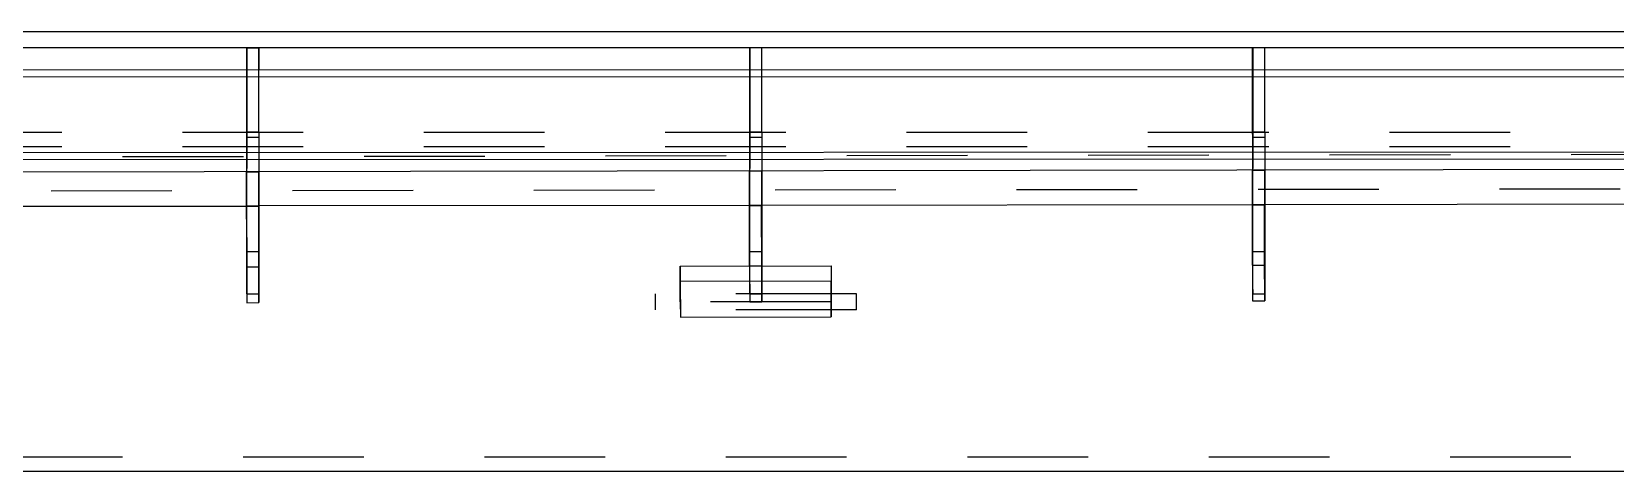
# Model space of a CAD drawing. Header units: millimetres. Extents: x 150000 to 150841, y 150000 to 150594.
# Drawn here: x 150442.35 to 150468.6, y 150450.27 to 150457.55 of the extents above; entities that cross this region are included whole.
import ezdxf

# ---------------------------------------------------------------- set-up
doc = ezdxf.new("R2010")
doc.units = ezdxf.units.MM
doc.linetypes.add('XKITLINE00', pattern=[0])
doc.linetypes.add('XKITLINE02', pattern=[4, 2, -2])

msp = doc.modelspace()

# ---------------------------------------------------------------- linework, layer by layer
at = {"color": 2, "linetype": 'XKITLINE00'}
for p, q in [((150474.881, 150457.551), (150433.824, 150457.551)), ((150474.881, 150457.285), (150433.824, 150457.285)), ((150445.919, 150456.923), (150445.919, 150457.285)), ((150445.919, 150457.285), (150446.119, 150457.285)), ((150446.119, 150456.923), (150446.119, 150457.285)), ((150446.122, 150456.923), (150446.122, 150457.285)), ((150454.253, 150456.924), (150454.253, 150457.285)), ((150454.453, 150457.285), (150454.253, 150457.285)), ((150454.453, 150456.924), (150454.453, 150457.285)), ((150454.455, 150456.924), (150454.455, 150457.285)), ((150462.586, 150456.924), (150462.586, 150457.285)), ((150462.786, 150457.285), (150462.586, 150457.285)), ((150462.786, 150456.924), (150462.786, 150457.285)), ((150462.789, 150456.924), (150462.789, 150457.285)), ((150430.977, 150456.921), (150477.817, 150456.926)), ((150477.766, 150456.803), (150431.027, 150456.799)), ((150430.945, 150455.549), (150477.836, 150455.567)), ((150477.895, 150455.445), (150430.886, 150455.426)), ((150476.031, 150455.282), (150431.863, 150455.213)), ((150445.918, 150453.659), (150445.915, 150455.234)), ((150445.915, 150455.234), (150446.115, 150455.234)), ((150446.115, 150455.234), (150446.118, 150453.66)), ((150454.249, 150455.247), (150454.449, 150455.248)), ((150454.251, 150453.671), (150454.249, 150455.247)), ((150454.449, 150455.248), (150454.451, 150453.672)), ((150462.584, 150453.686), (150462.582, 150455.261)), ((150462.582, 150455.261), (150462.782, 150455.261)), ((150462.782, 150455.261), (150462.784, 150453.686)), ((150437.783, 150454.656), (150445.916, 150454.666)), ((150454.25, 150454.677), (150446.116, 150454.667)), ((150462.583, 150454.687), (150454.45, 150454.677)), ((150470.916, 150454.697), (150462.783, 150454.687)), ((150445.918, 150453.659), (150446.118, 150453.66)), ((150445.918, 150453.659), (150445.919, 150453.065)), ((150446.118, 150453.66), (150446.119, 150453.066)), ((150453.101, 150453.669), (150455.601, 150453.673)), ((150453.101, 150453.669), (150453.102, 150453.417)), ((150454.251, 150453.673), (150454.451, 150453.673)), ((150455.601, 150453.673), (150455.601, 150453.421)), ((150462.584, 150453.686), (150462.586, 150453.095)), ((150462.584, 150453.686), (150462.784, 150453.686)), ((150462.784, 150453.686), (150462.786, 150453.096)), ((150455.601, 150453.421), (150453.102, 150453.417)), ((150453.102, 150453.417), (150453.103, 150452.826)), ((150455.603, 150452.83), (150455.601, 150453.421)), ((150445.919, 150453.065), (150446.119, 150453.066)), ((150462.586, 150453.095), (150462.786, 150453.096)), ((150453.103, 150452.826), (150455.603, 150452.83)), ((150429.857, 150450.275), (150478.852, 150450.275))]:
    msp.add_line(p, q, dxfattribs=at)
at = {"color": 7, "linetype": 'XKITLINE02'}
for p, q in [((150445.919, 150457.285), (150445.922, 150457.285)), ((150445.922, 150457.285), (150445.922, 150453.213)), ((150446.119, 150457.285), (150446.122, 150457.285)), ((150446.122, 150457.285), (150446.119, 150457.285)), ((150454.253, 150457.285), (150454.255, 150457.285)), ((150454.255, 150457.285), (150454.255, 150453.213)), ((150454.453, 150457.285), (150454.455, 150457.285)), ((150454.455, 150457.285), (150454.453, 150457.285)), ((150462.586, 150457.285), (150462.589, 150457.285)), ((150462.589, 150457.285), (150462.589, 150453.213)), ((150462.786, 150457.285), (150462.789, 150457.285)), ((150462.789, 150457.285), (150462.786, 150457.285)), ((150445.919, 150455.895), (150445.919, 150456.923)), ((150446.119, 150455.895), (150446.119, 150456.923)), ((150446.122, 150453.213), (150446.122, 150456.923)), ((150454.253, 150455.895), (150454.253, 150456.924)), ((150454.453, 150455.895), (150454.453, 150456.924)), ((150454.455, 150453.213), (150454.455, 150456.924)), ((150462.586, 150455.895), (150462.586, 150456.924)), ((150462.786, 150455.895), (150462.786, 150456.924)), ((150462.789, 150453.213), (150462.789, 150456.924)), ((150478.852, 150455.885), (150429.852, 150455.885)), ((150445.92, 150455.804), (150445.919, 150455.895)), ((150445.919, 150455.895), (150446.119, 150455.895)), ((150445.92, 150455.804), (150446.12, 150455.804)), ((150445.92, 150455.539), (150445.92, 150455.804)), ((150446.119, 150455.895), (150446.12, 150455.804)), ((150446.12, 150455.804), (150446.12, 150455.539)), ((150454.253, 150455.804), (150454.253, 150455.895)), ((150454.253, 150455.895), (150454.453, 150455.895)), ((150454.453, 150455.895), (150454.453, 150455.804)), ((150462.587, 150455.804), (150462.586, 150455.895)), ((150462.586, 150455.895), (150462.786, 150455.895)), ((150462.587, 150455.804), (150462.787, 150455.804)), ((150462.587, 150455.539), (150462.587, 150455.804)), ((150462.786, 150455.895), (150462.787, 150455.804)), ((150462.787, 150455.804), (150462.787, 150455.539)), ((150478.852, 150455.648), (150429.852, 150455.648)), ((150454.253, 150455.804), (150454.453, 150455.804)), ((150454.253, 150455.539), (150454.253, 150455.804)), ((150454.453, 150455.804), (150454.453, 150455.539)), ((150431.862, 150455.465), (150476.674, 150455.535)), ((150445.921, 150455.116), (150445.92, 150455.539)), ((150446.12, 150455.539), (150446.121, 150455.116)), ((150454.254, 150455.116), (150454.253, 150455.539)), ((150454.453, 150455.539), (150454.454, 150455.116)), ((150462.587, 150455.116), (150462.587, 150455.539)), ((150462.787, 150455.539), (150462.787, 150455.116)), ((150445.915, 150455.234), (150445.916, 150454.655)), ((150445.921, 150454.563), (150445.921, 150455.116)), ((150446.115, 150455.234), (150446.116, 150454.655)), ((150446.121, 150455.116), (150446.121, 150454.563)), ((150454.249, 150455.247), (150454.25, 150454.666)), ((150454.254, 150454.563), (150454.254, 150455.116)), ((150454.449, 150455.248), (150454.45, 150454.667)), ((150454.454, 150455.116), (150454.454, 150454.563)), ((150462.582, 150455.261), (150462.583, 150454.678)), ((150462.588, 150454.563), (150462.587, 150455.116)), ((150462.782, 150455.261), (150462.783, 150454.679)), ((150462.787, 150455.116), (150462.788, 150454.563)), ((150476.675, 150454.956), (150431.865, 150454.901)), ((150446.116, 150454.667), (150445.916, 150454.666)), ((150446.116, 150454.655), (150445.916, 150454.655)), ((150445.916, 150454.655), (150445.917, 150454.486)), ((150445.921, 150453.915), (150445.921, 150454.563)), ((150446.117, 150454.486), (150446.116, 150454.655)), ((150446.121, 150454.563), (150446.121, 150453.915)), ((150454.45, 150454.677), (150454.25, 150454.677)), ((150454.45, 150454.667), (150454.25, 150454.666)), ((150454.25, 150454.666), (150454.25, 150454.486)), ((150454.254, 150453.915), (150454.254, 150454.563)), ((150454.45, 150454.486), (150454.45, 150454.667)), ((150454.454, 150454.563), (150454.454, 150453.915)), ((150462.783, 150454.687), (150462.583, 150454.687)), ((150462.783, 150454.679), (150462.583, 150454.678)), ((150462.583, 150454.678), (150462.583, 150454.486)), ((150462.588, 150453.915), (150462.588, 150454.563)), ((150462.783, 150454.486), (150462.783, 150454.679)), ((150462.788, 150454.563), (150462.788, 150453.915)), ((150445.917, 150454.486), (150445.918, 150453.808)), ((150446.118, 150453.808), (150446.117, 150454.486)), ((150454.25, 150454.486), (150454.251, 150453.673)), ((150454.451, 150453.808), (150454.45, 150454.486)), ((150462.583, 150454.486), (150462.585, 150453.686)), ((150462.784, 150453.808), (150462.783, 150454.486)), ((150445.918, 150453.808), (150445.919, 150453.065)), ((150445.921, 150453.213), (150445.921, 150453.915)), ((150445.921, 150453.915), (150446.121, 150453.915)), ((150446.119, 150453.08), (150446.118, 150453.808)), ((150446.121, 150453.915), (150446.121, 150453.213)), ((150454.254, 150453.213), (150454.254, 150453.915)), ((150454.254, 150453.915), (150454.454, 150453.915)), ((150454.452, 150453.081), (150454.451, 150453.808)), ((150454.454, 150453.915), (150454.454, 150453.213)), ((150462.588, 150453.213), (150462.588, 150453.915)), ((150462.588, 150453.915), (150462.788, 150453.915)), ((150462.786, 150453.096), (150462.784, 150453.808)), ((150462.788, 150453.915), (150462.788, 150453.213)), ((150453.102, 150453.078), (150453.101, 150453.669)), ((150454.251, 150453.673), (150454.252, 150453.08)), ((150454.251, 150453.671), (150454.252, 150453.08)), ((150454.451, 150453.672), (150454.452, 150453.081)), ((150455.601, 150453.673), (150455.602, 150453.082)), ((150462.585, 150453.686), (150462.586, 150453.095)), ((150445.922, 150453.213), (150445.921, 150453.213)), ((150445.921, 150453.213), (150446.122, 150453.213)), ((150456.022, 150453.213), (150452.688, 150453.213)), ((150452.688, 150453.213), (150452.688, 150452.946)), ((150452.689, 150452.946), (150452.689, 150453.213)), ((150454.255, 150453.213), (150454.254, 150453.213)), ((150454.254, 150453.213), (150454.455, 150453.213)), ((150456.021, 150452.946), (150456.021, 150453.213)), ((150456.022, 150452.946), (150456.022, 150453.213)), ((150462.589, 150453.213), (150462.588, 150453.213)), ((150462.588, 150453.213), (150462.789, 150453.213)), ((150446.119, 150453.066), (150446.119, 150453.08)), ((150456.022, 150452.946), (150452.688, 150452.946)), ((150455.602, 150453.082), (150453.102, 150453.078)), ((150453.102, 150453.078), (150453.103, 150452.826)), ((150454.252, 150453.08), (150454.452, 150453.081)), ((150455.602, 150453.082), (150455.603, 150452.83)), ((150429.859, 150450.512), (150478.852, 150450.512))]:
    msp.add_line(p, q, dxfattribs=at)

doc.saveas('drawing.dxf')
